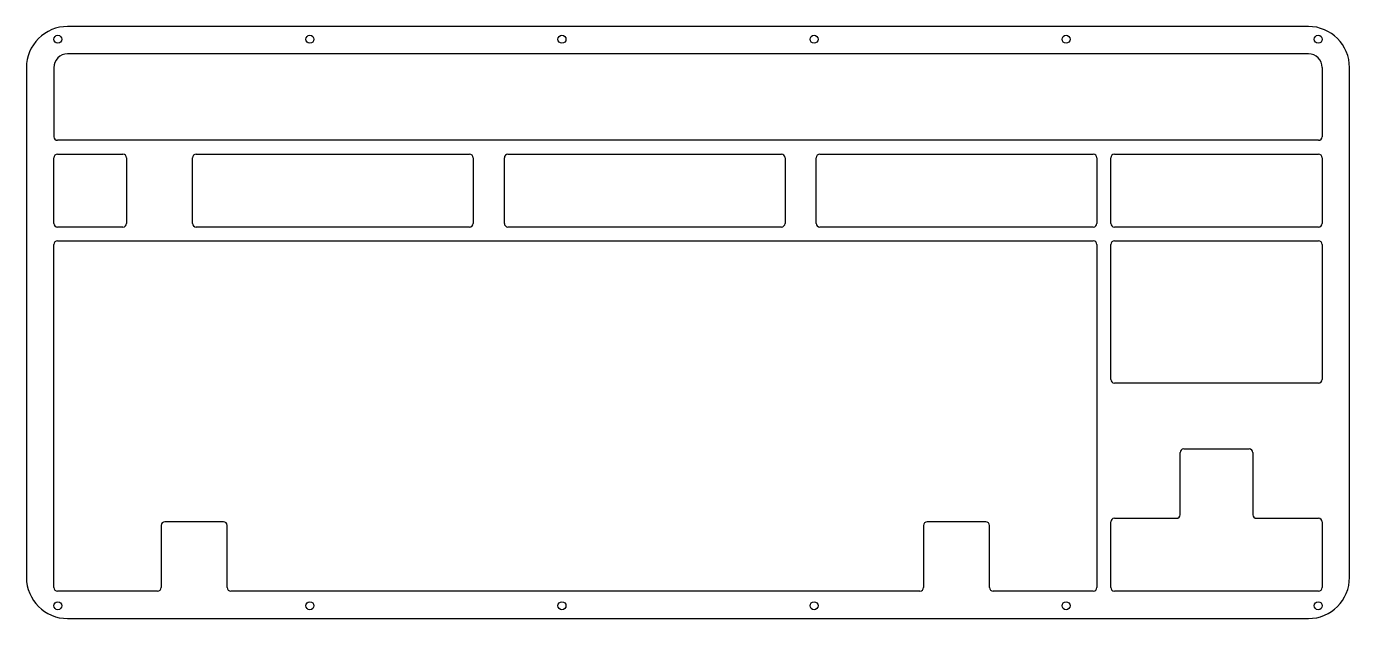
# Model space of a CAD drawing. Header units: millimetres. Extents: x 5 to 369, y 5 to 167.
import ezdxf

# ---------------------------------------------------------------- set-up
doc = ezdxf.new("R2010")
doc.units = ezdxf.units.MM

msp = doc.modelspace()

# ---------------------------------------------------------------- linework, layer by layer
at = {"color": 0}
for p, q in [((357.79, 167.29), (16.74, 167.29)), ((5.44, 155.98), (5.44, 15.98)), ((369.1, 15.99), (369.1, 155.99)), ((12.96, 113.21), (12.96, 131.21)), ((13.96, 132.21), (31.96, 132.21)), ((32.96, 131.21), (32.96, 113.21)), ((51.06, 113.21), (51.06, 131.21)), ((52.06, 132.21), (127.21, 132.21)), ((128.21, 131.21), (128.21, 113.21)), ((136.79, 113.21), (136.79, 131.21)), ((137.79, 132.21), (212.94, 132.21)), ((213.94, 131.21), (213.94, 113.21)), ((222.51, 113.21), (222.51, 131.21)), ((223.51, 132.21), (298.66, 132.21)), ((299.66, 131.21), (299.66, 113.21)), ((303.47, 113.21), (303.47, 131.21)), ((304.47, 132.21), (360.57, 132.21)), ((361.57, 131.21), (361.57, 113.21)), ((31.96, 112.21), (13.96, 112.21)), ((127.21, 112.21), (52.06, 112.21)), ((212.94, 112.21), (137.79, 112.21)), ((298.66, 112.21), (223.51, 112.21)), ((360.57, 112.21), (304.47, 112.21)), ((12.96, 13.2), (12.96, 107.4)), ((13.96, 108.4), (298.66, 108.4)), ((299.66, 107.4), (299.66, 13.2)), ((303.47, 70.35), (303.47, 107.4)), ((304.47, 108.4), (360.57, 108.4)), ((361.57, 107.4), (361.57, 70.35)), ((360.57, 69.35), (304.47, 69.35)), ((323.52, 51.25), (341.52, 51.25)), ((322.52, 33.2), (322.52, 50.25)), ((342.52, 50.25), (342.52, 33.2)), ((42.47, 30.25), (42.47, 13.2)), ((59.6, 31.25), (43.47, 31.25)), ((60.6, 13.2), (60.6, 30.25)), ((252.02, 30.24), (252.02, 13.2)), ((269.15, 31.24), (253.02, 31.24)), ((270.15, 13.2), (270.15, 30.24)), ((303.47, 13.2), (303.47, 31.2)), ((304.47, 32.2), (321.52, 32.2)), ((343.52, 32.2), (360.57, 32.2)), ((361.57, 31.2), (361.57, 13.2)), ((41.47, 12.2), (13.96, 12.2)), ((251.02, 12.2), (61.6, 12.2)), ((298.66, 12.2), (271.15, 12.2)), ((360.57, 12.2), (304.47, 12.2)), ((16.74, 4.68), (357.8, 4.68))]:
    msp.add_line(p, q, dxfattribs=at)
for p, q in [((357.79, 159.76), (16.74, 159.76)), ((12.97, 155.98), (12.97, 137.02)), ((361.57, 155.99), (361.57, 137.02)), ((360.57, 136.02), (13.97, 136.02))]:
    msp.add_line(p, q)
for centre in [(14.06, 163.79), (14.06, 8.18)]:
    msp.add_circle(centre, 1.1, dxfattribs=at)
at = {"linetype": 'Continuous'}
for centre in [(83.34, 163.79), (152.63, 163.79), (221.91, 163.79), (291.19, 163.79), (360.48, 163.79), (83.34, 8.18), (152.63, 8.18), (221.91, 8.18), (291.19, 8.18), (360.48, 8.18)]:
    msp.add_circle(centre, 1.1, dxfattribs=at)
at = {"color": 0}
for centre, radius, start, end in [((16.74, 155.98), 11.31, 90.0162, 180.0162), ((357.79, 155.98), 11.31, 0.0162, 90.0162), ((13.96, 131.21), 1, 90, 180), ((31.96, 131.21), 1, 0, 90), ((52.06, 131.21), 1, 90, 180), ((127.21, 131.21), 1, 0, 90), ((137.79, 131.21), 1, 90, 180), ((212.94, 131.21), 1, 0, 90), ((223.51, 131.21), 1, 90, 180), ((298.66, 131.21), 1, 0, 90), ((304.47, 131.21), 1, 90, 180), ((360.57, 131.21), 1, 0, 90), ((13.96, 113.21), 1, 180, 270), ((31.96, 113.21), 1, 270, 0), ((52.06, 113.21), 1, 180, 270), ((127.21, 113.21), 1, 270, 0), ((137.79, 113.21), 1, 180, 270), ((212.94, 113.21), 1, 270, 0), ((223.51, 113.21), 1, 180, 270), ((298.66, 113.21), 1, 270, 0), ((304.47, 113.21), 1, 180, 270), ((360.57, 113.21), 1, 270, 0), ((13.96, 107.4), 1, 90, 180), ((298.66, 107.4), 1, 0, 90), ((304.47, 107.4), 1, 90.0002, 180.0003), ((360.57, 107.4), 1, 0.0003, 90.0002), ((304.47, 70.35), 1, 180.0003, 270), ((360.57, 70.35), 1, 270, 0.0003), ((323.52, 50.25), 1, 90, 180), ((341.52, 50.25), 1, 0, 90), ((321.52, 33.2), 1, 270, 0), ((343.52, 33.2), 1, 180, 270), ((43.47, 30.25), 1, 90, 180), ((59.6, 30.25), 1, 0, 90), ((253.02, 30.24), 1, 90, 180), ((269.15, 30.24), 1, 0, 90), ((304.47, 31.2), 1, 90, 180), ((360.57, 31.2), 1, 0, 90), ((16.74, 15.98), 11.31, 180.0162, 269.9838), ((357.79, 15.98), 11.31, 270.0162, 0.0162), ((13.96, 13.2), 1, 180, 270), ((41.47, 13.2), 1, 270, 0), ((61.6, 13.2), 1, 180, 270), ((251.02, 13.2), 1, 270, 0), ((271.15, 13.2), 1, 180, 270), ((298.66, 13.2), 1, 270, 0), ((304.47, 13.2), 1, 180, 270), ((360.57, 13.2), 1, 270, 0)]:
    msp.add_arc(centre, radius, start, end, dxfattribs=at)
for centre, radius, start, end in [((16.74, 155.98), 3.78, 90.0162, 180.0162), ((357.79, 155.98), 3.78, 0.0162, 90.0162), ((13.97, 137.02), 1, 180.2023, 270), ((360.57, 137.02), 1, 270, 359.9203)]:
    msp.add_arc(centre, radius, start, end)

doc.saveas('drawing.dxf')
